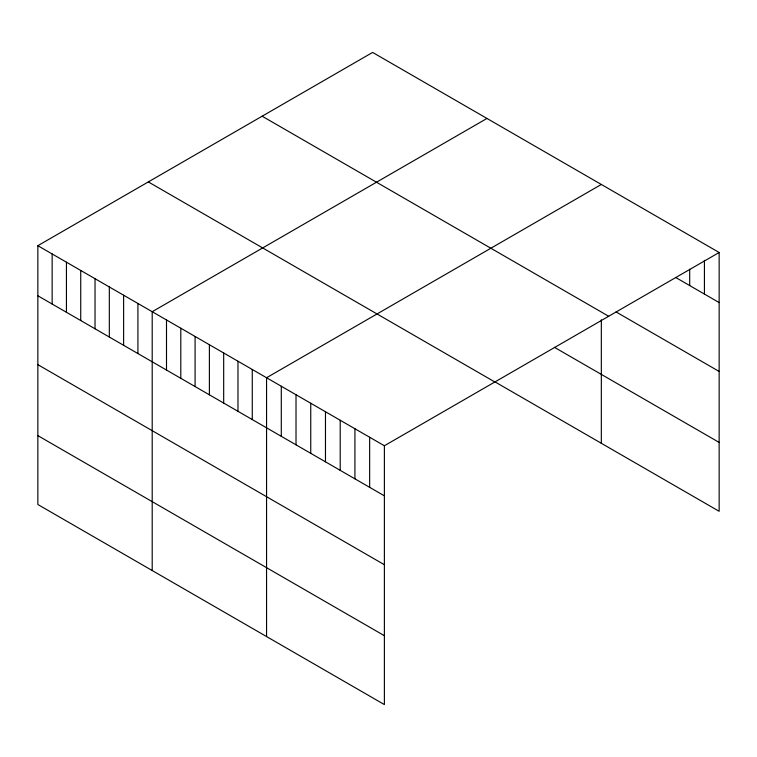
<?xml version="1.0" encoding="UTF-8"?>
<svg xmlns="http://www.w3.org/2000/svg" width="757" height="757" viewBox="0 0 757 757"><rect width="100%" height="100%" fill="white"/><g stroke="black" fill="none" stroke-linecap="round" stroke-linejoin="round"><path stroke-width="1.14" d="M37.85 245.694L384.386 445.759L384.386 704.578L37.85 504.512L37.85 245.694L372.614 52.422L719.15 252.488L719.15 511.306L495.144 381.973M486.969 118.442L152.204 311.714L152.204 570.532M601.332 184.462L266.559 377.743L266.559 636.561M384.386 445.759L719.15 252.488M675.944 277.63L719.15 302.573M616.056 311.931L719.15 371.45M262.14 116.2L608.675 316.265M554.361 347.283L719.15 442.419M148.325 181.917L494.86 381.982M37.85 295.779L384.386 495.844M37.85 364.656L384.386 564.731M37.85 435.625L384.386 635.7M704.426 260.294L704.426 294.066M689.693 269.255L689.693 285.569M601.332 319.804L601.332 443.28M369.653 437.262L369.653 487.347M354.929 428.755L354.929 478.84M340.205 420.258L340.205 470.334M325.472 411.751L325.472 461.836M310.748 403.254L310.748 453.329M296.015 394.747L296.015 444.832M281.292 386.24L281.292 436.325M252.27 369.492L252.27 419.567M237.972 361.231L237.972 411.316M223.675 352.98L223.675 403.065M209.386 344.728L209.386 394.813M195.088 336.477L195.088 386.562M180.8 328.226L180.8 378.301M166.502 319.974L166.502 370.05M137.916 303.462L137.916 353.547M123.618 295.211L123.618 345.296M109.32 286.96L109.32 337.045M95.032 278.708L95.032 328.784M80.734 270.457L80.734 320.533M66.436 262.196L66.436 312.281M52.148 253.945L52.148 304.03"/></g></svg>
